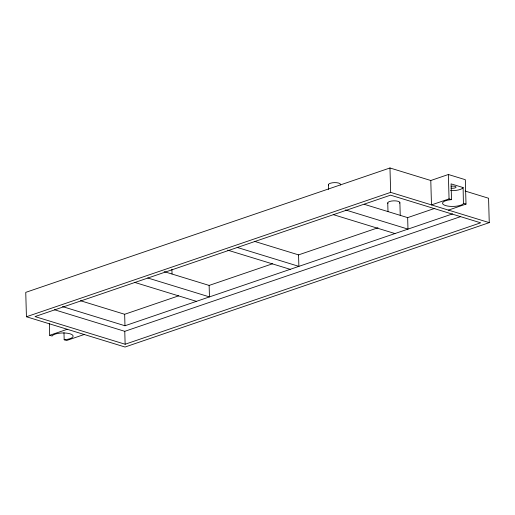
<?xml version="1.0" encoding="UTF-8"?>
<svg xmlns="http://www.w3.org/2000/svg" width="515" height="515" viewBox="0 0 515 515"><rect width="100%" height="100%" fill="white"/><g stroke="black" fill="none" stroke-linecap="round" stroke-linejoin="round"><path stroke-width="0.77" d="M463.107 187.563L463.416 203.657A10.622 3.438 -1.6 0 1 445.591 205.575A10.622 3.438 -1.6 0 1 450.567 199.711L451.513 199.653L451.076 183.868L463.107 187.563L462.972 187.872A10.622 3.438 -1.6 0 1 450.554 190.621M448.43 210.107L466.011 204.101L465.328 179.703L448.372 174.501L430.791 180.507L389.971 167.974L25.75 292.366L26.432 316.757L125.029 347.026L489.25 222.635L488.568 198.243L465.135 191.046M26.432 316.757L390.653 192.372L489.25 222.635M49.343 323.491L49.672 335.297L67.253 329.291M451.513 199.653L449.054 198.899L431.473 204.899L430.791 180.507M80.449 300.709L124.656 314.279L178.628 295.848M164.169 271.624L209.135 285.426L272.525 263.777M254.359 241.316L298.558 254.886L377.991 227.759M364.208 204.294L407.655 217.626L434.86 208.337M84.209 334.493L66.628 340.499L64.169 339.745L63.969 332.639M62.482 306.573L124.978 325.757L452.569 213.88M54.506 309.76L124.772 331.325L460.513 216.661M125.132 344.239L480.669 222.815L390.55 195.153L35.014 316.577L125.132 344.239L124.772 331.325M64.169 339.745L65.115 339.681A10.622 3.438 -1.6 0 0 70.085 333.817A10.622 3.438 -1.6 0 0 52.266 335.741L52.131 336.05L49.672 335.297M463.552 203.348L466.011 204.101M345.475 209.927L407.977 229.111L407.655 217.626M333.218 214.607L394.947 233.559M237.151 247.419L298.88 266.364L298.558 254.886M227.701 250.148L290.196 269.332M147.721 277.958L209.457 296.904L209.135 285.426M134.698 282.407L196.434 301.352M448.372 174.501L449.054 198.899M399.885 202.678L400.232 215.244M389.971 167.974L390.653 192.372M387.75 202.936L387.988 211.575M328.403 184.718L328.531 189.43M171.907 269.223L172.042 273.935M124.656 314.279L124.978 325.757M451.114 186.295A3.341 1.082 -1.6 0 1 456.084 187.125A3.341 1.082 -1.6 0 1 451.05 188.168M328.589 185.226A6.071 1.963 -1.6 0 1 334.538 182.625A6.071 1.963 -1.6 0 1 340.312 184.975M387.937 203.438A6.071 1.963 -1.6 0 1 393.885 200.837A6.071 1.963 -1.6 0 1 399.659 203.193"/></g></svg>
